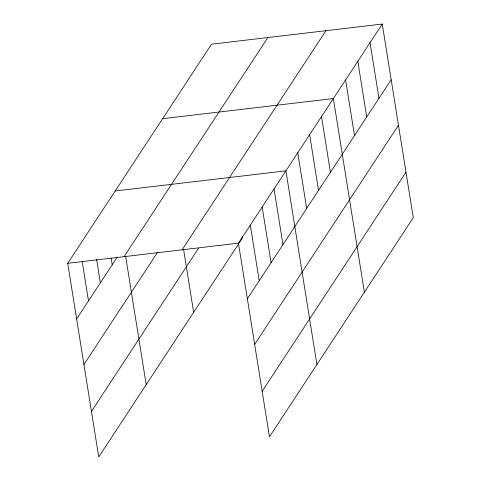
<?xml version="1.0" encoding="UTF-8"?>
<svg xmlns="http://www.w3.org/2000/svg" width="481" height="481" viewBox="0 0 481 481"><rect width="100%" height="100%" fill="white"/><g stroke="black" fill="none" stroke-linecap="round" stroke-linejoin="round"><path stroke-width="0.72" d="M242.322 236.363L242.556 237.836L98.737 456.95L67.719 263.311L211.538 44.192L382.263 24.05L413.281 217.689L269.462 436.808L238.444 243.164L382.263 24.05M76.641 318.987L117.142 257.275M124.062 256.662L267.875 37.548M83.934 364.514L157.576 252.309M182.107 249.813L325.926 30.7M91.444 411.423L198.587 248.178M247.36 298.839L391.179 79.726M254.653 344.372L398.472 125.252M262.169 391.281L405.988 172.162M162.638 118.693L333.363 98.551L364.382 292.189M115.181 190.999L285.906 170.857L316.919 364.502M67.719 263.311L238.444 243.164M370.039 42.677L378.956 98.352M357.816 61.297L366.732 116.973M345.586 79.924L354.509 135.6M321.5 116.624L330.417 172.3M309.632 134.704L318.554 190.38M297.769 152.784L306.686 208.459M274.038 188.937L282.96 244.613M262.175 207.01L271.092 262.686M250.312 225.09L259.229 280.766M183.55 249.212L193.657 312.331M125.631 256.223L146.2 384.644M111.177 258.159L112.235 264.754M96.615 259.385L100.367 282.828M82.167 261.345L88.504 300.908"/></g></svg>
